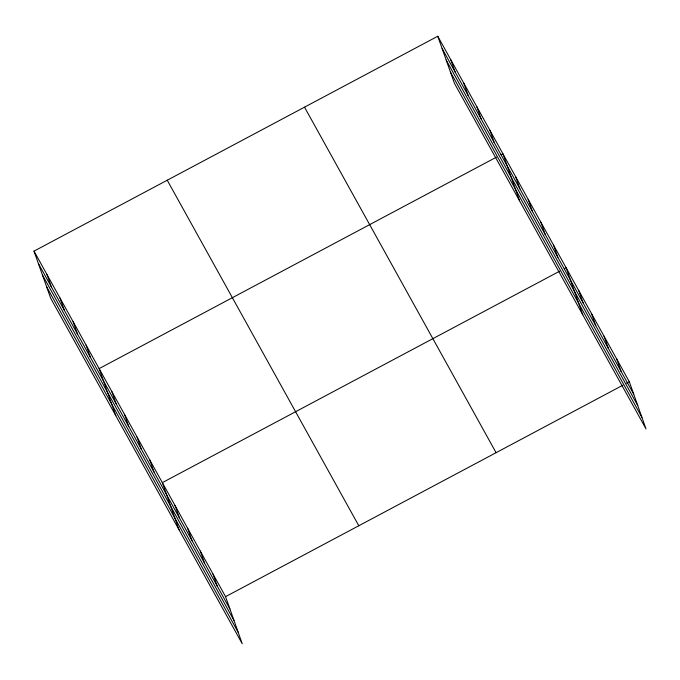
<?xml version="1.0" encoding="UTF-8"?>
<svg xmlns="http://www.w3.org/2000/svg" width="680" height="680" viewBox="0 0 680 680"><rect width="100%" height="100%" fill="white"/><g stroke="black" fill="none" stroke-linecap="round" stroke-linejoin="round"><path stroke-width="1.02" d="M34 251.132L225.556 596.666L242.233 643.748L50.677 298.223L34 251.132L437.767 36.252L629.323 381.777L646 428.868L454.444 83.334L437.767 36.252M496.468 157.148L99.127 368.611L115.804 415.701M501.058 154.708L502.894 153.731L519.571 200.812M559.683 271.175L162.341 482.638L179.019 529.729M564.273 268.727L566.108 267.75L582.785 314.84M225.556 596.666L622.897 385.203M626.569 383.24L629.323 381.777M442.136 48.578L633.692 394.102M446.19 60.044L637.755 405.569M450.381 71.867L641.937 417.392M304.521 107.159L496.085 452.685M167.246 180.225L358.802 525.75M38.361 263.466L229.925 608.991M42.423 274.933L233.988 620.457M46.614 286.756L238.17 632.281M616.683 358.972L621.044 371.297M604.035 336.166L608.404 348.491M591.396 313.361L595.765 325.686M578.756 290.555L583.117 302.88M553.469 244.945L557.829 257.269M540.829 222.139L545.19 234.464M528.182 199.342L532.55 211.667M515.542 176.536L519.902 188.862M489.872 130.228L494.233 142.562M476.841 106.734L481.21 119.059M463.819 83.24L468.18 95.566M450.789 59.747L455.158 72.072M212.917 573.861L217.277 586.185M200.269 551.055L204.637 563.38M187.629 528.25L191.998 540.575M174.989 505.444L179.35 517.769M149.702 459.833L154.062 472.158M137.054 437.027L141.423 449.352M124.415 414.222L128.783 426.547M111.775 391.416L116.135 403.741M86.105 345.117L90.466 357.442M73.075 321.623L77.444 333.948M60.053 298.129L64.413 310.454M47.022 274.635L51.391 286.96"/></g></svg>
